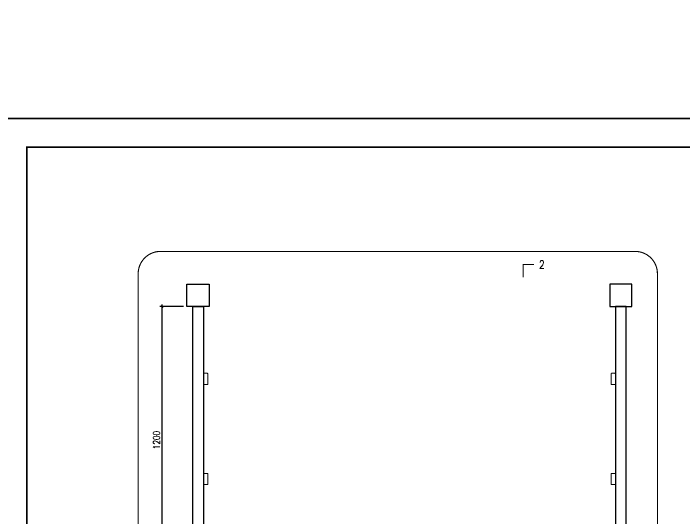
# Model space of a CAD drawing. Extents: x 15372 to 116961, y 24572 to 128109.
# Drawn here: x 30938 to 33955, y 30296 to 32566 of the extents above; entities that cross this region are included whole.
import ezdxf
from ezdxf.enums import TextEntityAlignment as Align

# ---------------------------------------------------------------- set-up
doc = ezdxf.new("R2010")
doc.units = 0
doc.header["$LTSCALE"] = 1000
doc.header["$MEASUREMENT"] = 0
doc.linetypes.add('DIVIDEX2', pattern=[63.5, 25.4, -12.7, 0, -12.7, 0, -12.7])
for name, color, linetype in [('BS-Index symbol', 35, 'Continuous'), ('HR-dimension', 9, 'Continuous'), ('HR-Indentifier', 6, 'Continuous'), ('HR-text', 2, 'Continuous'), ('连接端梁', 130, 'Continuous'), ('铝横梁', 220, 'Continuous'), ('铝通', 4, 'Continuous')]:
    doc.layers.add(name, color=color, linetype=linetype)
doc.layers.add('型材', color=7, linetype='Continuous', lineweight=15)
doc.styles.add('HZTXT', font='txtw.shx', dxfattribs={"width": 0.8, "bigfont": 'hztxtw.shx'})
doc.dimstyles.new('HR-A2-DIM10', dxfattribs={"dimscale": 10, "dimtxt": 3, "dimasz": 1, "dimexe": 1, "dimexo": 1.5, "dimgap": 1, "dimtad": 1, "dimdec": 1, "dimdsep": 46, "dimtxsty": 'HZTXT', "dimblk": 'ARCHTICK', "dimcen": 0, "dimdle": 1, "dimclrd": 256, "dimclre": 256, "dimclrt": 6, "dimadec": 1, "dimazin": 0, "dimtfac": 1, "dimtdec": 1, "dimtix": 1, "dimtmove": 2, "dimatfit": 3, "dimfxl": 15, "dimtolj": 1, "dimtzin": 0, "dimarcsym": 1})

# ---------------------------------------------------------------- blocks, each defined once
blk = doc.blocks.new('Fushou')
at = {"layer": '型材'}
blk.add_lwpolyline([(320873, 174507.1, 0.414214), (320878, 174512.1), (320878, 174602.1, 0.414214), (320873, 174607.1), (320843, 174607.1, 0.414214), (320838, 174602.1), (320838, 174512.1, 0.414214), (320843, 174507.1)], format="xyb", close=True, dxfattribs=at)
at = {"layer": '型材', "elevation": 0}
blk.add_lwpolyline([(320873, 173607.1, 0.414214), (320878, 173612.1), (320878, 173702.1, 0.414214), (320873, 173707.1), (320843, 173707.1, 0.414214), (320838, 173702.1), (320838, 173612.1, 0.414214), (320843, 173607.1)], format="xyb", close=True, dxfattribs=at)
at = {"layer": '铝横梁', "color": 6}
blk.add_lwpolyline([(320742, 175207.1), (320838, 175207.1), (320838, 173007.1), (320742, 173007.1)], close=True, dxfattribs=at)
at = {"layer": '铝通'}
for points in [[(320690, 175207.1), (320690, 175407.1), (320890, 175407.1), (320890, 175207.1), (320690, 175207.1)], [(320690, 172807.1), (320690, 173007.1), (320890, 173007.1), (320890, 172807.1), (320690, 172807.1)]]:
    blk.add_lwpolyline(points, dxfattribs=at)
blk = doc.blocks.new('_ArchTick')
at = {"color": 0, "linetype": 'ByBlock', "const_width": 0.4}
blk.add_lwpolyline([(-0.5, -0.5), (0.5, 0.5)], dxfattribs=at)
blk = doc.blocks.new('*D517')
at = {"layer": 'Defpoints', "color": 0, "ltscale": 1.5, "transparency": 16777216}
for p in [(31606.8, 31248.4), (31718.3, 31248.4), (31718.3, 30048.5)]:
    blk.add_point(p, dxfattribs=at)
at = {"layer": 'HR-dimension', "lineweight": -2, "ltscale": 1.5, "transparency": 16777216}
for p, q in [((31703.3, 31248.4), (31596.8, 31248.4)), ((31606.8, 30038.5), (31606.8, 31258.4)), ((31703.3, 30048.5), (31596.8, 30048.5))]:
    blk.add_line(p, q, dxfattribs=at)
at = {"layer": 'HR-dimension', "lineweight": -2, "ltscale": 1.5, "transparency": 16777216, "xscale": 10, "yscale": 10, "zscale": 10}
for p, rotation in [((31606.8, 31248.4), 90), ((31606.8, 30048.5), 270)]:
    blk.add_blockref('_ArchTick', p, dxfattribs=dict(at, rotation=rotation))
at = {"layer": 'HR-dimension', "color": 6, "ltscale": 1.5, "transparency": 16777216, "insert": (31581.8, 30648.5), "char_height": 30, "attachment_point": 5, "rotation": 90, "style": 'HZTXT'}
blk.add_mtext('\\A1;1200', dxfattribs=at)

msp = doc.modelspace()

# ---------------------------------------------------------------- linework, layer by layer
msp.add_lwpolyline([(16134.92, 63433.28), (64382.45, 63433.28), (64382.45, 32093.11), (16134.92, 32093.11)], close=True)
at = {"layer": 'BS-Index symbol', "color": 1, "linetype": 'DIVIDEX2', "const_width": 5, "flags": 128}
msp.add_lwpolyline([(31599.19, 31496.23), (33732.65, 31496.23, -0.4142136), (33832.65, 31396.23), (33832.65, 29574.02, -0.4142136), (33732.65, 29474.02), (31599.19, 29474.02, -0.4142136), (31499.19, 29574.02), (31499.19, 31396.23, -0.4142136)], format="xyb", close=True, dxfattribs=at)
at = {"layer": 'HR-Indentifier', "const_width": 4.8}
msp.add_lwpolyline([(33229.37, 31379.11), (33229.37, 31437.12), (33277.37, 31437.12)], dxfattribs=at)
at = {"layer": '连接端梁', "color": 0, "const_width": 8}
for points in [[(30870.48, 32093.11), (39747.32, 32093.11), (39747.32, 25076.97), (30870.48, 25076.97)], [(30998.48, 31965.11), (39619.32, 31965.11), (39619.32, 25204.97), (30998.48, 25204.97)]]:
    msp.add_lwpolyline(points, close=True, dxfattribs=at)

# ---------------------------------------------------------------- block references
at = {"color": 7, "yscale": 0.4999999999999994, "zscale": 0.4999999999999994}
for p, xscale in [((-128626.68, -56355.12, 0), 0.4999999999999994), ((194063.34, -56355.12, 0), -0.4999999999999994)]:
    msp.add_blockref('Fushou', p, dxfattribs=dict(at, xscale=xscale))

# ---------------------------------------------------------------- texts
at = {"layer": 'HR-text', "style": 'HZTXT', "width": 0.8}
msp.add_text('2', height=36, dxfattribs=at).set_placement((33301.04, 31437.11), align=Align.MIDDLE_LEFT)

# ---------------------------------------------------------------- dimensions: what is measured, and where the dimension line sits
at = {"layer": 'HR-dimension', "ltscale": 1.5}
dim = msp.add_linear_dim(base=(31606.84, 31248.45, 0), p1=(31718.33, 30048.45, 0), p2=(31718.33, 31248.45, 0), angle=90, dimstyle='HR-A2-DIM10', override={"dimdec": 0}, dxfattribs=at)
dim.commit()
dim.dimension.update_dxf_attribs({"geometry": '*D517', "text_midpoint": (31581.84, 30648.45, 0)})

doc.saveas('drawing.dxf')
